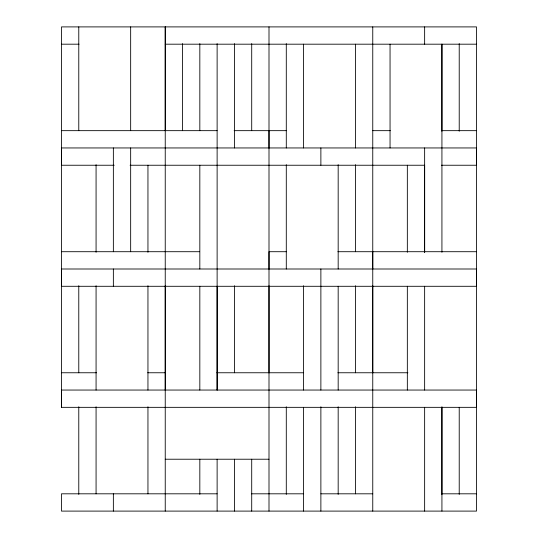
<?xml version="1.0" encoding="UTF-8"?>
<svg xmlns="http://www.w3.org/2000/svg" width="538" height="538" viewBox="0 0 538 538"><rect width="100%" height="100%" fill="white"/><g stroke="black" fill="none" stroke-linecap="round" stroke-linejoin="round"><path stroke-width="0.81" d="M61.487 407.34L61.487 390.05L476.513 390.05L476.513 407.34L61.487 407.34L61.487 26.9L476.513 26.9L476.513 511.1L61.487 511.1L61.487 493.81L217.123 493.81M113.363 251.71L113.363 147.95M130.66 251.71L130.66 147.95M165.24 390.05L165.24 285.732M165.24 130.66L165.24 26.9L165.24 511.1M217.123 286.29L217.123 390.05L217.123 43.632M269 372.76L269 285.732M269 269L269 251.71L286.572 251.71M269 147.95L269 130.66M372.76 372.76L372.76 251.71M441.927 494.368L441.927 407.34M441.927 131.218L441.927 44.19L441.927 252.268M61.487 44.19L79.059 44.19M165.24 44.19L476.513 44.19M61.487 130.66L217.123 130.66M234.138 130.66L286.572 130.66M372.76 130.66L390.326 130.66M441.368 130.66L476.513 130.66M114.204 165.24L61.487 165.24L61.487 147.95L476.513 147.95L476.513 165.24L441.368 165.24M130.102 165.24L424.637 165.24L424.637 252.268L424.637 147.95M61.487 251.71L199.551 251.71M337.891 251.71L476.513 251.71M61.487 372.76L96.632 372.76M147.674 372.76L165.24 372.76M216.841 372.76L303.304 372.76M337.891 372.76L407.898 372.76M165.24 459.223L269 459.223M251.428 493.81L303.304 493.81M320.877 493.81L372.76 493.81M441.368 493.81L476.513 493.81M459.223 43.632L459.223 131.218M459.223 407.34L459.223 494.368M441.927 406.782L441.927 511.1M424.637 26.9L424.637 44.19M424.637 286.29L424.637 390.05M424.637 407.34L424.637 511.1M407.34 165.24L407.34 252.268M407.34 286.29L407.34 390.05M390.05 44.19L390.05 147.95M372.76 26.9L372.76 269M372.76 285.732L372.76 511.1M355.463 44.19L355.463 147.95M355.463 164.682L355.463 251.71M355.463 285.732L355.463 372.76M355.463 406.782L355.463 493.81M338.173 164.682L338.173 269M338.173 286.29L338.173 390.05M338.173 406.782L338.173 494.368M320.877 147.95L320.877 165.24M320.877 269L320.877 390.05M320.877 406.782L320.877 511.1M303.587 44.19L303.587 147.95M303.587 285.732L303.587 390.05M303.587 407.34L303.587 511.1M286.29 43.632L286.29 147.95M286.29 164.682L286.29 269M286.29 406.782L286.29 494.368M269 26.9L269 511.1M251.71 43.632L251.71 130.66M251.71 459.223L251.71 511.1M234.413 43.632L234.413 147.95M234.413 285.732L234.413 372.76M234.413 459.223L234.413 511.1M217.123 459.223L217.123 511.1M199.827 43.632L199.827 130.66M199.827 165.24L199.827 269M199.827 286.29L199.827 390.05M199.827 459.223L199.827 494.368M182.537 43.632L182.537 130.66M147.95 165.24L147.95 252.268M147.95 285.732L147.95 390.05M147.95 406.782L147.95 493.81M130.66 26.9L130.66 130.66M113.363 269L113.363 286.29M113.363 493.81L113.363 511.1M96.073 164.682L96.073 252.268M96.073 285.732L96.073 390.05M96.073 406.782L96.073 493.81M78.777 26.9L78.777 130.66M78.777 285.732L78.777 372.76M78.777 406.782L78.777 494.368M61.487 269L61.487 286.29L476.513 286.29L476.513 269L61.487 269"/></g></svg>
